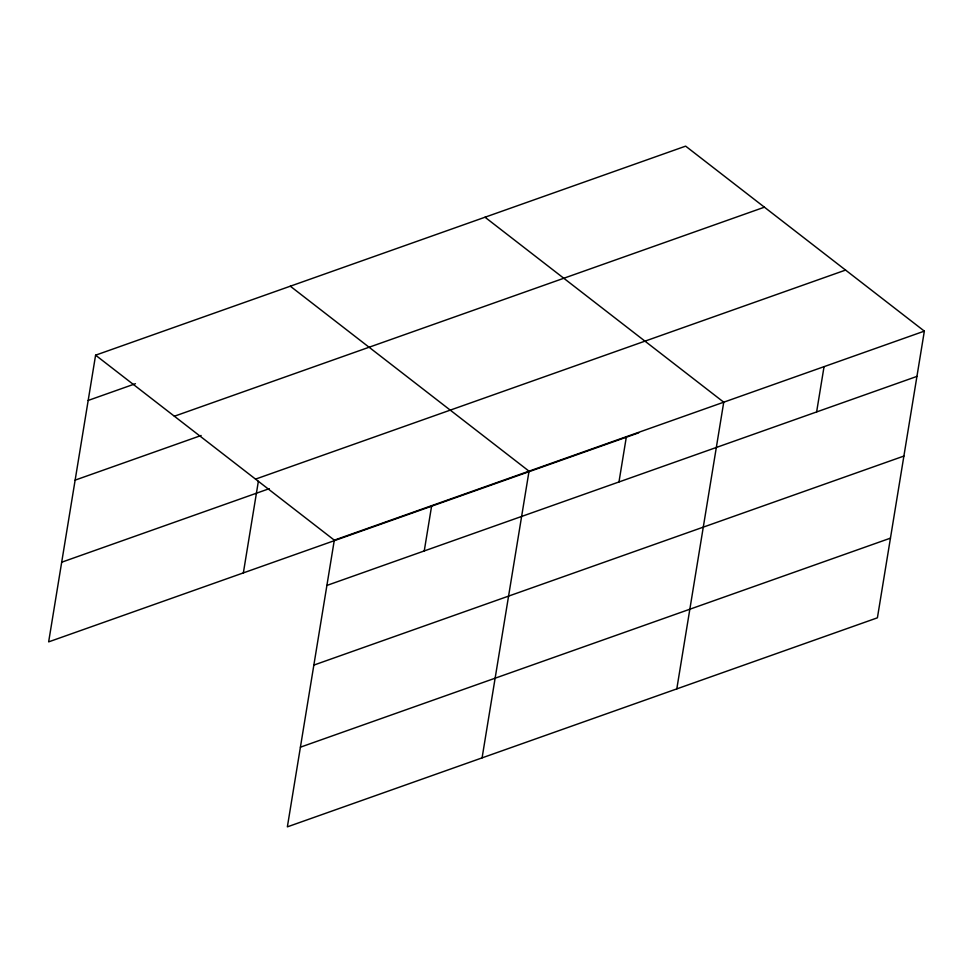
<?xml version="1.0" encoding="UTF-8"?>
<svg xmlns="http://www.w3.org/2000/svg" width="973" height="973" viewBox="0 0 973 973"><rect width="100%" height="100%" fill="white"/><g stroke="black" fill="none" stroke-linecap="round" stroke-linejoin="round"><path stroke-width="1.46" d="M924.35 331.124L334.311 540.161L287.363 826.855L877.403 617.819L924.35 331.124L685.637 146.145L95.597 355.181L48.65 641.876L638.689 432.839M243.359 572.89L258.368 481.282M424.252 550.937L431.671 505.668M482.085 757.87L529.032 471.175L290.307 286.196M618.974 481.963L626.381 436.682M676.794 688.896L723.742 402.19L485.016 217.222M816.627 411.932L824.046 366.663M88.178 400.45L135.429 383.715M174.374 416.225L764.413 207.188M75.14 480.127L201.131 435.49M255.534 479.117L845.573 270.08M61.7 562.212L269.29 488.665M326.904 585.43L916.931 376.405M313.853 665.094L903.893 456.069M300.414 747.179L890.453 538.154M95.597 355.181L334.311 540.161"/></g></svg>
